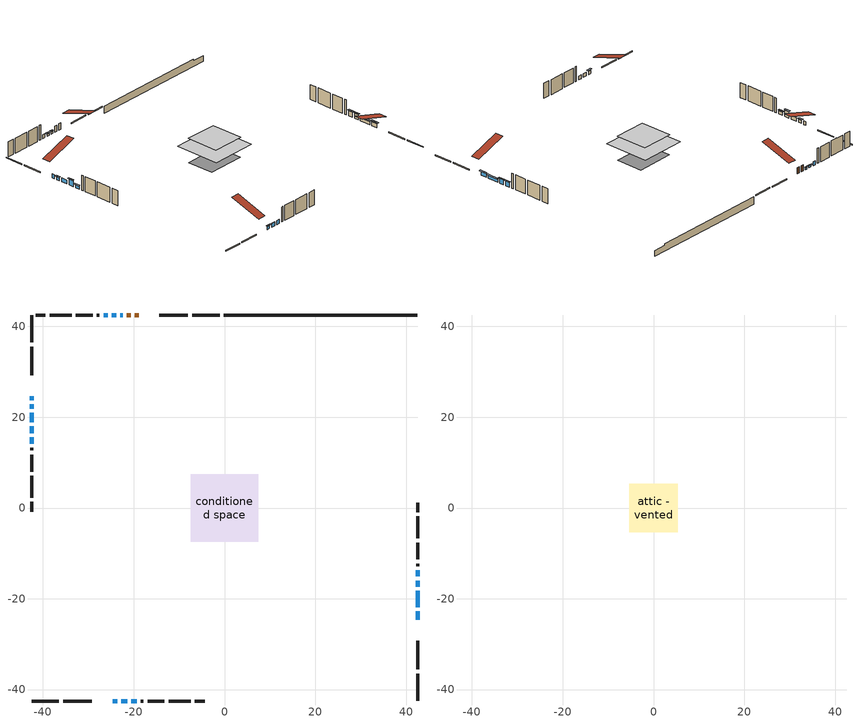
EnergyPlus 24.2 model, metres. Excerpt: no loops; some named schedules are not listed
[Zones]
conditioned space
 floor outside (Floor1 construction): -1.18,-1.18 -1.18,1.18 1.18,1.18 1.18,-1.18 z1.75
 floor adiabatic (AdiabaticFloorConstruction): -7.47,-7.47 -7.47,7.47 7.47,7.47 7.47,-7.47 z4.19
 floor foundation (Slab1 construction): -6.18,-4.49 -6.18,4.49 6.18,4.49 6.18,-4.49 z-0.61
 wall outside (RimJoist1 construction): -1.08,42.52 -7.13,42.52 / -42.52,-42.52 -36.47,-42.52 / -42.52,42.52 -42.52,36.47 / 42.52,-42.52 42.52,-36.47 z1.75:2.05
 wall outside (RimJoist2 construction): -8.06,42.52 -14.35,42.52 / -35.54,-42.52 -29.25,-42.52 / -42.52,35.54 -42.52,29.25 / 42.52,-35.54 42.52,-29.25 z1.75:2.05
 wall outside (AdiabaticWallConstruction 1): -18.93,42.52 -19.74,42.52 / -20.67,42.52 -21.48,42.52 z1.75:3.78
 wall outside (AdiabaticWallConstruction): -42.52,24.67 -42.52,23.78 / -22.72,-42.52 -21.43,-42.52 / -42.52,20.96 -42.52,18.92 / -20.5,-42.52 -19.36,-42.52 / -25.74,42.52 -26.63,42.52 z1.75:2.97; -42.52,22.85 -42.52,21.88 / 42.52,-21.84 42.52,-18.28 / -42.52,15.54 -42.52,14.17 z1.75:2.77; 42.52,-24.67 42.52,-22.76 z1.75:3.07; -24.67,-42.52 -23.65,-42.52 z1.75:2.82; -22.41,42.52 -22.97,42.52 z1.75:2.44; -23.9,42.52 -24.81,42.52 z1.75:2.36; -42.52,17.99 -42.52,16.47 z1.75:3.78; 42.52,-17.35 42.52,-16 / 42.52,-15.08 42.52,-13.75 z1.75:3.38
 wall outside (Wall1 construction): -27.56,42.52 -28.12,42.52 / -18.43,-42.52 -17.87,-42.52 / -42.52,13.24 -42.52,12.68 / 42.52,-12.82 42.52,-12.26 z1.75:6.63
 wall outside (Wall2 construction): -29.05,42.52 -32.76,42.52 / -16.94,-42.52 -13.23,-42.52 / -42.52,11.75 -42.52,8.04 / 42.52,-11.33 42.52,-7.62 z1.75:6.63
 wall outside (Wall3 construction): -33.69,42.52 -38.52,42.52 / -12.3,-42.52 -7.47,-42.52 / -42.52,7.11 -42.52,2.28 / 42.52,-6.69 42.52,-1.87 z1.75:6.63
 wall outside (Wall4 construction): -39.45,42.52 -41.59,42.52 / -6.54,-42.52 -4.4,-42.52 / -42.52,1.35 -42.52,-0.79 / 42.52,-0.94 42.52,1.21 z1.75:6.63
 wall foundation (FoundationWall1 construction): -0.15,42.52,-0.61 -0.15,42.52,1.75 38.25,42.52,1.75 38.25,42.52,1.25 42.52,42.52,1.25 42.52,42.52,-0.61
 window (WindowConstruction): -42.52,24.67 -42.52,23.78 z1.75:2.97
 window (WindowConstruction 8): -42.52,22.85 -42.52,21.88 z1.75:2.76
 window (WindowConstruction 9): 42.52,-24.67 42.52,-22.76 z1.75:3.07
 window (WindowConstruction 10): 42.52,-21.83 42.52,-18.28 z1.75:2.76
 window (WindowConstruction 11): -24.67,-42.52 -23.65,-42.52 z1.75:2.82
 window (WindowConstruction 12): -22.41,42.52 -22.97,42.52 z1.75:2.44
 window (WindowConstruction 13): -22.72,-42.52 -21.43,-42.52 z1.75:2.97
 window (WindowConstruction 14): -23.9,42.52 -24.81,42.52 z1.75:2.36
 window (WindowConstruction 1): -42.52,20.96 -42.52,18.92 z1.75:2.97
 window (WindowConstruction 2): -42.52,17.99 -42.52,16.47 z1.75:3.78
 window (WindowConstruction 3): 42.52,-17.35 42.52,-16 z1.75:3.37
 window (WindowConstruction 4): 42.52,-15.08 42.52,-13.75 z1.75:3.37
 window (WindowConstruction 5): -20.5,-42.52 -19.36,-42.52 z1.75:2.97
 window (WindowConstruction 6): -25.74,42.52 -26.63,42.52 z1.75:2.97
 window (WindowConstruction 7): -42.52,15.54 -42.52,14.17 z1.75:2.76
 door (Door): -18.93,42.52 -19.74,42.52 z1.75:3.78
 door (Door 1): -20.67,42.52 -21.48,42.52 z1.75:3.78
 ceiling adiabatic (AdiabaticFloorConstruction): 7.47,-7.47 7.47,7.47 -7.47,7.47 -7.47,-7.47 z4.19
attic - vented
 floor to conditioned space (Floor2 construction Reversed): -5.31,-5.31 -5.31,5.31 5.31,5.31 5.31,-5.31 z6.63
 roof outside (Roof1 construction): -18,42.52,6.63 -18,32.18,10.07 -15.28,32.18,10.07 -15.28,42.52,6.63; -25.6,-42.52,6.63 -25.6,-32.18,10.07 -28.32,-32.18,10.07 -28.32,-42.52,6.63; -42.52,25.6,6.63 -32.18,25.6,10.07 -32.18,28.32,10.07 -42.52,28.32,6.63; 42.52,-25.6,6.63 32.18,-25.6,10.07 32.18,-28.32,10.07 42.52,-28.32,6.63
shading: -42.52,21.59 -42.52,23.15 -42.98,23.15 -42.98,21.59 z3.06; 42.52,-22.46 42.52,-24.97 42.98,-24.97 42.98,-22.46 z3.37; 42.52,-17.98 42.52,-22.13 42.98,-22.13 42.98,-17.98 z3.06; -23.35,-42.52 -24.97,-42.52 -24.97,-42.98 -23.35,-42.98 z3.12; -23.27,42.52 -22.11,42.52 -22.11,42.98 -23.27,42.98 z2.73; -25.11,42.52 -23.6,42.52 -23.6,42.98 -25.11,42.98 z2.66; -42.52,16.27 -42.52,18.2 -42.98,18.2 -42.98,16.27 z3.98; 42.52,-15.71 42.52,-17.65 42.98,-17.65 42.98,-15.71 z3.67; 42.52,-13.45 42.52,-15.37 42.98,-15.37 42.98,-13.45 z3.67; -42.52,13.87 -42.52,15.84 -42.98,15.84 -42.98,13.87 z3.06
[Building]
Building 1: Terrain=Suburbs
[Site:Location]
Toronto City Centre_ON: Latitude {deg}=43.63; Longitude {deg}=-79.39; Time Zone {hr}=-5; Elevation {m}=77; Keep Site Location Information=Yes
[Site:GroundTemperature:Shallow]
5.01852, 3.26908, 3.12898, 3.95918, 7.29196, 10.6092, 13.4851, 15.3069, 15.4617, 13.9799, 11.1774, 7.9619
[Site:WaterMainsTemperature]
Calculation Method=Schedule; Temperature Schedule=mains temperature schedule
[Material] Roughness=Rough; Thermal Absorptance=0.9
Name | Thickness {m} | Conductivity {W/m-K} | Density {kg/m3} | Specific Heat {J/kg-K} | Solar Absorptance | Visible Absorptance
asphalt or fiberglass shingles | 0.00635 | 0.162714 | 1121.4 | 1465.45 | 0.4 | 0.4
ceiling loosefill ins | 0.0846667 | 0.0480833 | 16.02 | 1046.75 | 0.7 | 0.7
ceiling stud and cavity | 0.1397 | 0.415372 | 65.682 | 1177.47 | 0.7 | 0.7
concrete 4.0 in. | 0.1016 | 1.803125 | 2242.8 | 837.4 | 0.7 | 0.7
concrete 8.0 in. | 0.2032 | 1.803125 | 2242.8 | 837.4 | 0.7 | 0.7
door material | 0.04445 | 0.053851 | 512.64 | 1214.23 | 0.7 | 0.7
floor covering | 0.0127 | 0.0433444 | 54.468 | 1339.84 | 0.6 | 0.6
floor rigid ins | 0.103632 | 0.029427 | 32.04 | 1214.23 | 0.7 | 0.7
floor rigid ins 1; wall rigid ins 1 | 0.512978 | 0.029427 | 32.04 | 1214.23 | 0.7 | 0.7
floor stud and cavity | 0.1397 | 1.34023 | 92.3553 | 1139.71 | 0.7 | 0.7
floor stud and cavity 1 | 0.1397 | 1.75129 | 37.0049 | 1207.88 | 0.7 | 0.7
furniture material conditioned space 1 | 0.1524 | 0.115458 | 640.8 | 1214.23 | 0.6 | 0.6
gypsum board | 0.0127 | 0.160291 | 801 | 837.4 | 0.6 | 0.6
osb sheathing 0.5 in. | 0.0127 | 0.115458 | 512.64 | 1214.23 | 0.7 | 0.7
osb sheathing 0.75 in. | 0.01905 | 0.115458 | 512.64 | 1214.23 | 0.7 | 0.7
osb sheathing 2.0 in. | 0.0508 | 0.115458 | 512.64 | 1214.23 | 0.7 | 0.7
rim joist rigid ins; wall rigid ins | 0.051816 | 0.029427 | 32.04 | 1214.23 | 0.7 | 0.7
rim joist stud and cavity | 0.0508 | 0.120419 | 125.044 | 1163.47 | 0.6 | 0.6
rim joist stud and cavity 1 | 0.0508 | 0.308293 | 125.044 | 1163.47 | 0.6 | 0.6
wall stud and cavity | 0.1397 | 0.103305 | 139.0536 | 1170.24 | 0.7 | 0.7
wall stud and cavity 1 | 0.1397 | 0.0744261 | 139.0536 | 1170.24 | 0.7 | 0.7
wall stud and cavity 2 | 0.1397 | 0.0742173 | 139.0536 | 1170.24 | 0.7 | 0.7
wall stud and cavity 3 | 0.1397 | 0.275573 | 139.0536 | 1170.24 | 0.7 | 0.7
wall stud and cavity 4 | 0.0889 | 0.380278 | 52.3479 | 1209.89 | 0.7 | 0.7
wall stud and cavity 5 | 0.0889 | 0.391764 | 83.0341 | 1211.67 | 0.7 | 0.7
wood siding | 0.0254 | 0.102417 | 544.68 | 1172.36 | 0.4 | 0.4
wood siding 1; wood siding 2; wood siding 3 | 0.0254 | 0.102417 | 544.68 | 1172.36 | 0.7 | 0.7
[WindowMaterial:SimpleGlazingSystem]
Name | U-Factor {W/m2-K} | Solar Heat Gain Coefficient
WindowMaterial | 2.90827 | 0.54
WindowMaterial 1 | 2.76178 | 0.69
WindowMaterial 10 | 3.142773 | 0.41
WindowMaterial 11 | 3.01899 | 0.46
WindowMaterial 12 | 3.131417 | 0.46
WindowMaterial 2 | 2.248488 | 0.54
WindowMaterial 3 | 2.64481 | 0.68
WindowMaterial 4 | 2.64141 | 0.64
WindowMaterial 5 | 2.87761 | 0.56
WindowMaterial 6 | 3.120061 | 0.54
WindowMaterial 7 | 2.918492 | 0.53
WindowMaterial 8 | 2.762347 | 0.69
WindowMaterial 9 | 2.64424 | 0.67
[Construction]
AdiabaticFloorConstruction: floor stud and cavity 1, floor rigid ins 1, osb sheathing 0.75 in., floor covering
AdiabaticWallConstruction: wood siding 2, wall rigid ins 1, wall stud and cavity 4, gypsum board
AdiabaticWallConstruction 1: wood siding 3, wall rigid ins 1, wall stud and cavity 4, gypsum board
Door; Door 1: door material
Floor1 construction: floor stud and cavity, floor rigid ins, osb sheathing 0.75 in., floor covering
Floor2 construction Reversed: gypsum board, ceiling stud and cavity, ceiling loosefill ins
FoundationWall1 construction: concrete 8.0 in.
furniture construction conditioned space 1: furniture material conditioned space 1
PartitionWallConstruction: gypsum board, wall stud and cavity 5, gypsum board
RimJoist1 construction: wood siding 1, rim joist rigid ins, osb sheathing 2.0 in., rim joist stud and cavity
RimJoist2 construction: wood siding 1, rim joist rigid ins, osb sheathing 2.0 in., rim joist stud and cavity 1
Roof1 construction: asphalt or fiberglass shingles
Slab1 construction: concrete 4.0 in.
Wall1 construction: wood siding, osb sheathing 0.5 in., wall stud and cavity, gypsum board
Wall2 construction: wood siding, osb sheathing 0.5 in., wall stud and cavity 1, gypsum board
Wall3 construction: wood siding, osb sheathing 0.5 in., wall stud and cavity 2, gypsum board
Wall4 construction: wood siding, wall rigid ins, osb sheathing 0.5 in., wall stud and cavity 3, gypsum board
WindowConstruction; WindowConstruction 11: WindowMaterial
WindowConstruction 1: WindowMaterial 1
WindowConstruction 10: WindowMaterial 9
WindowConstruction 12: WindowMaterial 10
WindowConstruction 13: WindowMaterial 11
WindowConstruction 14: WindowMaterial 12
WindowConstruction 2: WindowMaterial 2
WindowConstruction 3: WindowMaterial 3
WindowConstruction 4: WindowMaterial 4
WindowConstruction 5; WindowConstruction 7: WindowMaterial 5
WindowConstruction 6: WindowMaterial 6
WindowConstruction 8: WindowMaterial 7
WindowConstruction 9: WindowMaterial 8
[Zone] Multiplier=1; Part of Total Floor Area=Yes
Name | Volume {m3}
attic - vented | 62.9733
conditioned space | 807.1
[Space]
Name | Zone | Volume {m3}
attic - vented 1 | attic - vented | 62.9733
conditioned space 1 | conditioned space | 807.1
[ZoneInfiltration:EffectiveLeakageArea]
infil attic - vented 1: Zone or Space=attic - vented 1; Schedule=Always On Discrete; Effective Air Leakage Area {cm2}=4741.05; Stack Coefficient=0.00023957; Wind Coefficient=1.04577e-05
[ZoneMixing]
whole house fan mix: Zone or Space=attic - vented; Schedule=Always On Continuous; Design Flow Rate Calculation Method=Flow/Zone; Design Flow Rate {m3/s}=0; Source Zone or Space=conditioned space
[SurfaceProperty:ExposedFoundationPerimeter]
Slab1: Exposed Perimeter Calculation Method=TotalExposedPerimeter; Total Exposed Perimeter {m}=42.673
[InternalMass] Zone or ZoneList=conditioned space; Space or SpaceList=conditioned space 1
Name | Construction | Surface Area {m2}
furniture mass conditioned space 1 | furniture construction conditioned space 1 | 136
partition wall mass | PartitionWallConstruction | 339.999
[Lights]
interior lighting: Zone or ZoneList or Space or SpaceList=conditioned space 1; Schedule=interior lighting schedule; Design Level Calculation Method=LightingLevel; Lighting Level {W}=343.2; Return Air Fraction=0; Fraction Radiant=0.6; Fraction Visible=0.2; Fraction Replaceable=1
[People]
occupants: Zone or ZoneList or Space or SpaceList=conditioned space 1; Number of People Schedule=occupants schedule; Number of People Calculation Method=People; Number of People=3; Fraction Radiant=0.314171; Sensible Heat Fraction=0.56303; Activity Level Schedule=occupants activity schedule; Carbon Dioxide Generation Rate {m3/s-W}=0; Enable ASHRAE 55 Comfort Warnings=No; Mean Radiant Temperature Calculation Type=EnclosureAveraged
[ElectricEquipment] Zone or ZoneList or Space or SpaceList=conditioned space 1; Design Level Calculation Method=EquipmentLevel
Name | Schedule | Design Level {W} | Fraction Latent | Fraction Radiant | Fraction Lost
clothes dryer | clothes dryer schedule | 140.772 | 0.015 | 0.081 | 0.85
clothes washer | clothes washer schedule | 32.1985 | 0.03 | 0.162 | 0.7
cooking range | cooking range schedule | 215.147 | 0.08 | 0.432 | 0.2
dishwasher | dishwasher schedule | 66.8632 | 0.3 | 0.18 | 0.4
fridge | fridge schedule | 72.9452 | 0 | 0.6 | 0
mech vent bath fan 0 | mech vent bath fan 0 schedule | 50.2 | 0 | 0 | 1
mech vent bath fan 1 | mech vent bath fan 1 schedule | 50.2 | 0 | 0 | 1
mech vent bath fan 2 | mech vent bath fan 2 schedule | 50.2 | 0 | 0 | 1
mech vent house fan | mech vent house fan schedule | 0 | 0 | 0 | 1
mech vent house fan cfis | mech vent house fan cfis schedule | 0 | 0 | 0 | 0
mech vent range fan 0 | mech vent range fan 0 schedule | 57 | 0 | 0 | 1
misc plug loads | misc plug loads schedule | 494.7 | 0.045 | 0.513 | 0.1
whole house fan | Always On Discrete | 0 | 0 | 0 | 1
[OtherEquipment] Zone or ZoneList or Space or SpaceList=conditioned space 1; Design Level Calculation Method=EquipmentLevel
Name | Fuel Type | Schedule | Design Level {W} | Fraction Latent | Fraction Radiant | Fraction Lost
clothes dryer 1 | Electricity | clothes dryer schedule | 0 | 0.015 | 0.081 | 0.85
cooking range 1 | Electricity | cooking range schedule | 0 | 0.08 | 0.432 | 0.2
general water use latent | None | general water use schedule | 62.594 | 1 | 0 | 0
general water use sensible | None | general water use schedule | -61.6891 | 0 | 0.6 | 0
mech vent house fan latent load | None | Always On Discrete | 0 | 1 | 0 | 0
mech vent house fan sensible load | None | Always On Discrete | 0 | 0 | 0 | 0
water heater energy adjustment1 | NaturalGas | Always On Discrete | 0.01 | 0 | 0 | 1
[ZoneInfiltration:DesignFlowRate] Zone or ZoneList or Space or SpaceList=conditioned space 1; Schedule=Always On Discrete; Design Flow Rate Calculation Method=Flow/Zone; Design Flow Rate {m3/s}=0
infil flow; natural vent flow; whole house fan flow
[Foundation:Kiva]
Foundation Kiva 1: Initial Indoor Air Temperature {C}=18; Wall Height Above Grade {m}=1.75001; Wall Depth Below Slab {m}=0.2032
[Foundation:Kiva:Settings]
Soil Conductivity {W/m-K}=0.849921; Soil Density {kg/m3}=1842.3; Soil Specific Heat {J/kg-K}=418.7; Ground Solar Absorptivity=0.9; Ground Thermal Absorptivity=0.9; Ground Surface Roughness {m}=0.03; Far-Field Width {m}=40; Deep-Ground Boundary Condition=ZeroFlux; Deep-Ground Depth {m}=40; Minimum Cell Dimension {m}=0.2; Maximum Cell Growth Coefficient=3; Simulation Timestep=Timestep
[Exterior:Lights]
exterior lighting: Schedule=exterior lighting schedule; Design Level {W}=75.6
[Schedule:Constant]
Name | Hourly Value
Always On Continuous; mech vent house fan schedule; mech vent house fan cfis schedule; Always On Discrete | 1
occupants activity schedule | 117.228
fridge schedule | 0
[Schedule:Week:Daily]
interior lighting schedule Week Rule - Jan1-Jan27: interior lighting schedule day, interior lighting schedule day, interior lighting schedule day, interior lighting schedule day, interior lighting schedule day, interior lighting schedule day, interior lighting schedule day, interior lighting schedule default day, interior lighting schedule default day, interior lighting schedule default day, interior lighting schedule default day, interior lighting schedule default day
interior lighting schedule Week Rule - Jan28-Feb3: interior lighting schedule day, interior lighting schedule day, interior lighting schedule day, interior lighting schedule day, interior lighting schedule day 1, interior lighting schedule day 1, interior lighting schedule day 1, interior lighting schedule default day, interior lighting schedule default day, interior lighting schedule default day, interior lighting schedule default day, interior lighting schedule default day
interior lighting schedule Week Rule - Feb4-Feb24: interior lighting schedule day 1, interior lighting schedule day 1, interior lighting schedule day 1, interior lighting schedule day 1, interior lighting schedule day 1, interior lighting schedule day 1, interior lighting schedule day 1, interior lighting schedule default day, interior lighting schedule default day, interior lighting schedule default day, interior lighting schedule default day, interior lighting schedule default day
interior lighting schedule Week Rule - Feb25-Mar3: interior lighting schedule day 1, interior lighting schedule day 1, interior lighting schedule day 1, interior lighting schedule day 1, interior lighting schedule day 2, interior lighting schedule day 2, interior lighting schedule day 2, interior lighting schedule default day, interior lighting schedule default day, interior lighting schedule default day, interior lighting schedule default day, interior lighting schedule default day
interior lighting schedule Week Rule - Mar4-Mar31: interior lighting schedule day 2, interior lighting schedule day 2, interior lighting schedule day 2, interior lighting schedule day 2, interior lighting schedule day 2, interior lighting schedule day 2, interior lighting schedule day 2, interior lighting schedule default day, interior lighting schedule default day, interior lighting schedule default day, interior lighting schedule default day, interior lighting schedule default day
interior lighting schedule Week Rule - Apr1-Apr28: interior lighting schedule day 3, interior lighting schedule day 3, interior lighting schedule day 3, interior lighting schedule day 3, interior lighting schedule day 3, interior lighting schedule day 3, interior lighting schedule day 3, interior lighting schedule default day, interior lighting schedule default day, interior lighting schedule default day, interior lighting schedule default day, interior lighting schedule default day
interior lighting schedule Week Rule - Apr29-May5: interior lighting schedule day 3, interior lighting schedule day 3, interior lighting schedule day 4, interior lighting schedule day 4, interior lighting schedule day 4, interior lighting schedule day 4, interior lighting schedule day 4, interior lighting schedule default day, interior lighting schedule default day, interior lighting schedule default day, interior lighting schedule default day, interior lighting schedule default day
interior lighting schedule Week Rule - May6-May26: interior lighting schedule day 4, interior lighting schedule day 4, interior lighting schedule day 4, interior lighting schedule day 4, interior lighting schedule day 4, interior lighting schedule day 4, interior lighting schedule day 4, interior lighting schedule default day, interior lighting schedule default day, interior lighting schedule default day, interior lighting schedule default day, interior lighting schedule default day
interior lighting schedule Week Rule - May27-Jun2: interior lighting schedule day 4, interior lighting schedule day 4, interior lighting schedule day 4, interior lighting schedule day 4, interior lighting schedule day 4, interior lighting schedule day 5, interior lighting schedule day 5, interior lighting schedule default day, interior lighting schedule default day, interior lighting schedule default day, interior lighting schedule default day, interior lighting schedule default day
interior lighting schedule Week Rule - Jun3-Jun30: interior lighting schedule day 5, interior lighting schedule day 5, interior lighting schedule day 5, interior lighting schedule day 5, interior lighting schedule day 5, interior lighting schedule day 5, interior lighting schedule day 5, interior lighting schedule default day, interior lighting schedule default day, interior lighting schedule default day, interior lighting schedule default day, interior lighting schedule default day
interior lighting schedule Week Rule - Jul1-Jul28: interior lighting schedule day 6, interior lighting schedule day 6, interior lighting schedule day 6, interior lighting schedule day 6, interior lighting schedule day 6, interior lighting schedule day 6, interior lighting schedule day 6, interior lighting schedule default day, interior lighting schedule default day, interior lighting schedule default day, interior lighting schedule default day, interior lighting schedule default day
interior lighting schedule Week Rule - Jul29-Aug4: interior lighting schedule day 6, interior lighting schedule day 6, interior lighting schedule day 6, interior lighting schedule day 7, interior lighting schedule day 7, interior lighting schedule day 7, interior lighting schedule day 7, interior lighting schedule default day, interior lighting schedule default day, interior lighting schedule default day, interior lighting schedule default day, interior lighting schedule default day
interior lighting schedule Week Rule - Aug5-Aug25: interior lighting schedule day 7, interior lighting schedule day 7, interior lighting schedule day 7, interior lighting schedule day 7, interior lighting schedule day 7, interior lighting schedule day 7, interior lighting schedule day 7, interior lighting schedule default day, interior lighting schedule default day, interior lighting schedule default day, interior lighting schedule default day, interior lighting schedule default day
interior lighting schedule Week Rule - Aug26-Sep1: interior lighting schedule day 7, interior lighting schedule day 7, interior lighting schedule day 7, interior lighting schedule day 7, interior lighting schedule day 7, interior lighting schedule day 7, interior lighting schedule day 8, interior lighting schedule default day, interior lighting schedule default day, interior lighting schedule default day, interior lighting schedule default day, interior lighting schedule default day
interior lighting schedule Week Rule - Sep2-Sep29: interior lighting schedule day 8, interior lighting schedule day 8, interior lighting schedule day 8, interior lighting schedule day 8, interior lighting schedule day 8, interior lighting schedule day 8, interior lighting schedule day 8, interior lighting schedule default day, interior lighting schedule default day, interior lighting schedule default day, interior lighting schedule default day, interior lighting schedule default day
interior lighting schedule Week Rule - Sep30-Oct6: interior lighting schedule day 8, interior lighting schedule day 9, interior lighting schedule day 9, interior lighting schedule day 9, interior lighting schedule day 9, interior lighting schedule day 9, interior lighting schedule day 9, interior lighting schedule default day, interior lighting schedule default day, interior lighting schedule default day, interior lighting schedule default day, interior lighting schedule default day
interior lighting schedule Week Rule - Oct7-Oct27: interior lighting schedule day 9, interior lighting schedule day 9, interior lighting schedule day 9, interior lighting schedule day 9, interior lighting schedule day 9, interior lighting schedule day 9, interior lighting schedule day 9, interior lighting schedule default day, interior lighting schedule default day, interior lighting schedule default day, interior lighting schedule default day, interior lighting schedule default day
interior lighting schedule Week Rule - Oct28-Nov3: interior lighting schedule day 9, interior lighting schedule day 9, interior lighting schedule day 9, interior lighting schedule day 9, interior lighting schedule day 10, interior lighting schedule day 10, interior lighting schedule day 10, interior lighting schedule default day, interior lighting schedule default day, interior lighting schedule default day, interior lighting schedule default day, interior lighting schedule default day
interior lighting schedule Week Rule - Nov4-Nov24: interior lighting schedule day 10, interior lighting schedule day 10, interior lighting schedule day 10, interior lighting schedule day 10, interior lighting schedule day 10, interior lighting schedule day 10, interior lighting schedule day 10, interior lighting schedule default day, interior lighting schedule default day, interior lighting schedule default day, interior lighting schedule default day, interior lighting schedule default day
interior lighting schedule Week Rule - Nov25-Dec1: interior lighting schedule day 10, interior lighting schedule day 10, interior lighting schedule day 10, interior lighting schedule day 10, interior lighting schedule day 10, interior lighting schedule day 10, interior lighting schedule day 11, interior lighting schedule default day, interior lighting schedule default day, interior lighting schedule default day, interior lighting schedule default day, interior lighting schedule default day
interior lighting schedule Week Rule - Dec2-Dec31: interior lighting schedule day 11, interior lighting schedule day 11, interior lighting schedule day 11, interior lighting schedule day 11, interior lighting schedule day 11, interior lighting schedule day 11, interior lighting schedule day 11, interior lighting schedule default day, interior lighting schedule default day, interior lighting schedule default day, interior lighting schedule default day, interior lighting schedule default day
occupants schedule Week Rule - Jan1-Dec31: occupants schedule day, occupants schedule day, occupants schedule day, occupants schedule day, occupants schedule day, occupants schedule day, occupants schedule day, occupants schedule default day, occupants schedule default day, occupants schedule default day, occupants schedule default day, occupants schedule default day
clothes dryer schedule Week Rule - Jan1-Dec31: clothes dryer schedule day, clothes dryer schedule day, clothes dryer schedule day, clothes dryer schedule day, clothes dryer schedule day, clothes dryer schedule day, clothes dryer schedule day, clothes dryer schedule default day, clothes dryer schedule default day, clothes dryer schedule default day, clothes dryer schedule default day, clothes dryer schedule default day
clothes washer schedule Week Rule - Jan1-Dec31: clothes washer schedule day, clothes washer schedule day, clothes washer schedule day, clothes washer schedule day, clothes washer schedule day, clothes washer schedule day, clothes washer schedule day, clothes washer schedule default day, clothes washer schedule default day, clothes washer schedule default day, clothes washer schedule default day, clothes washer schedule default day
cooking range schedule Week Rule - Jan1-Dec31: cooking range schedule day, cooking range schedule day, cooking range schedule day, cooking range schedule day, cooking range schedule day, cooking range schedule day, cooking range schedule day, cooking range schedule default day, cooking range schedule default day, cooking range schedule default day, cooking range schedule default day, cooking range schedule default day
dishwasher schedule Week Rule - Jan1-Dec31: dishwasher schedule day, dishwasher schedule day, dishwasher schedule day, dishwasher schedule day, dishwasher schedule day, dishwasher schedule day, dishwasher schedule day, dishwasher schedule default day, dishwasher schedule default day, dishwasher schedule default day, dishwasher schedule default day, dishwasher schedule default day
mech vent bath fan 0 schedule Week Rule - Jan1-Dec31: mech vent bath fan 0 schedule day, mech vent bath fan 0 schedule day, mech vent bath fan 0 schedule day, mech vent bath fan 0 schedule day, mech vent bath fan 0 schedule day, mech vent bath fan 0 schedule day, mech vent bath fan 0 schedule day, mech vent bath fan 0 schedule default day, mech vent bath fan 0 schedule default day, mech vent bath fan 0 schedule default day, mech vent bath fan 0 schedule default day, mech vent bath fan 0 schedule default day
mech vent bath fan 1 schedule Week Rule - Jan1-Dec31: mech vent bath fan 1 schedule day, mech vent bath fan 1 schedule day, mech vent bath fan 1 schedule day, mech vent bath fan 1 schedule day, mech vent bath fan 1 schedule day, mech vent bath fan 1 schedule day, mech vent bath fan 1 schedule day, mech vent bath fan 1 schedule default day, mech vent bath fan 1 schedule default day, mech vent bath fan 1 schedule default day, mech vent bath fan 1 schedule default day, mech vent bath fan 1 schedule default day
mech vent bath fan 2 schedule Week Rule - Jan1-Dec31: mech vent bath fan 2 schedule day, mech vent bath fan 2 schedule day, mech vent bath fan 2 schedule day, mech vent bath fan 2 schedule day, mech vent bath fan 2 schedule day, mech vent bath fan 2 schedule day, mech vent bath fan 2 schedule day, mech vent bath fan 2 schedule default day, mech vent bath fan 2 schedule default day, mech vent bath fan 2 schedule default day, mech vent bath fan 2 schedule default day, mech vent bath fan 2 schedule default day
mech vent range fan 0 schedule Week Rule - Jan1-Dec31: mech vent range fan 0 schedule day, mech vent range fan 0 schedule day, mech vent range fan 0 schedule day, mech vent range fan 0 schedule day, mech vent range fan 0 schedule day, mech vent range fan 0 schedule day, mech vent range fan 0 schedule day, mech vent range fan 0 schedule default day, mech vent range fan 0 schedule default day, mech vent range fan 0 schedule default day, mech vent range fan 0 schedule default day, mech vent range fan 0 schedule default day
misc plug loads schedule Week Rule - Jan1-Dec31: misc plug loads schedule day, misc plug loads schedule day, misc plug loads schedule day, misc plug loads schedule day, misc plug loads schedule day, misc plug loads schedule day, misc plug loads schedule day, misc plug loads schedule default day, misc plug loads schedule default day, misc plug loads schedule default day, misc plug loads schedule default day, misc plug loads schedule default day
general water use schedule Week Rule - Jan1-Dec31: general water use schedule day, general water use schedule day, general water use schedule day, general water use schedule day, general water use schedule day, general water use schedule day, general water use schedule day, general water use schedule default day, general water use schedule default day, general water use schedule default day, general water use schedule default day, general water use schedule default day
exterior lighting schedule Week Rule - Jan1-Jan27: exterior lighting schedule day, exterior lighting schedule day, exterior lighting schedule day, exterior lighting schedule day, exterior lighting schedule day, exterior lighting schedule day, exterior lighting schedule day, exterior lighting schedule default day, exterior lighting schedule default day, exterior lighting schedule default day, exterior lighting schedule default day, exterior lighting schedule default day
exterior lighting schedule Week Rule - Jan28-Feb3: exterior lighting schedule day, exterior lighting schedule day, exterior lighting schedule day, exterior lighting schedule day, exterior lighting schedule day 1, exterior lighting schedule day 1, exterior lighting schedule day 1, exterior lighting schedule default day, exterior lighting schedule default day, exterior lighting schedule default day, exterior lighting schedule default day, exterior lighting schedule default day
exterior lighting schedule Week Rule - Feb4-Feb24: exterior lighting schedule day 1, exterior lighting schedule day 1, exterior lighting schedule day 1, exterior lighting schedule day 1, exterior lighting schedule day 1, exterior lighting schedule day 1, exterior lighting schedule day 1, exterior lighting schedule default day, exterior lighting schedule default day, exterior lighting schedule default day, exterior lighting schedule default day, exterior lighting schedule default day
exterior lighting schedule Week Rule - Feb25-Mar3: exterior lighting schedule day 1, exterior lighting schedule day 1, exterior lighting schedule day 1, exterior lighting schedule day 1, exterior lighting schedule day 2, exterior lighting schedule day 2, exterior lighting schedule day 2, exterior lighting schedule default day, exterior lighting schedule default day, exterior lighting schedule default day, exterior lighting schedule default day, exterior lighting schedule default day
exterior lighting schedule Week Rule - Mar4-Mar31: exterior lighting schedule day 2, exterior lighting schedule day 2, exterior lighting schedule day 2, exterior lighting schedule day 2, exterior lighting schedule day 2, exterior lighting schedule day 2, exterior lighting schedule day 2, exterior lighting schedule default day, exterior lighting schedule default day, exterior lighting schedule default day, exterior lighting schedule default day, exterior lighting schedule default day
exterior lighting schedule Week Rule - Apr1-Apr28: exterior lighting schedule day 3, exterior lighting schedule day 3, exterior lighting schedule day 3, exterior lighting schedule day 3, exterior lighting schedule day 3, exterior lighting schedule day 3, exterior lighting schedule day 3, exterior lighting schedule default day, exterior lighting schedule default day, exterior lighting schedule default day, exterior lighting schedule default day, exterior lighting schedule default day
exterior lighting schedule Week Rule - Apr29-May5: exterior lighting schedule day 3, exterior lighting schedule day 3, exterior lighting schedule day 4, exterior lighting schedule day 4, exterior lighting schedule day 4, exterior lighting schedule day 4, exterior lighting schedule day 4, exterior lighting schedule default day, exterior lighting schedule default day, exterior lighting schedule default day, exterior lighting schedule default day, exterior lighting schedule default day
exterior lighting schedule Week Rule - May6-May26: exterior lighting schedule day 4, exterior lighting schedule day 4, exterior lighting schedule day 4, exterior lighting schedule day 4, exterior lighting schedule day 4, exterior lighting schedule day 4, exterior lighting schedule day 4, exterior lighting schedule default day, exterior lighting schedule default day, exterior lighting schedule default day, exterior lighting schedule default day, exterior lighting schedule default day
exterior lighting schedule Week Rule - May27-Jun2: exterior lighting schedule day 4, exterior lighting schedule day 4, exterior lighting schedule day 4, exterior lighting schedule day 4, exterior lighting schedule day 4, exterior lighting schedule day 5, exterior lighting schedule day 5, exterior lighting schedule default day, exterior lighting schedule default day, exterior lighting schedule default day, exterior lighting schedule default day, exterior lighting schedule default day
[Schedule:Year]
interior lighting schedule: interior lighting schedule Week Rule - Jan1-Jan27, 1, 1, 1, 27, interior lighting schedule Week Rule - Jan28-Feb3, 1, 28, 2, 3, interior lighting schedule Week Rule - Feb4-Feb24, 2, 4, 2, 24, interior lighting schedule Week Rule - Feb25-Mar3, 2, 25, 3, 3, interior lighting schedule Week Rule - Mar4-Mar31, 3, 4, 3, 31, interior lighting schedule Week Rule - Apr1-Apr28, 4, 1, 4, 28, interior lighting schedule Week Rule - Apr29-May5, 4, 29, 5, 5, interior lighting schedule Week Rule - May6-May26, 5, 6, 5, 26, interior lighting schedule Week Rule - May27-Jun2, 5, 27, 6, 2, interior lighting schedule Week Rule - Jun3-Jun30, 6, 3, 6, 30, interior lighting schedule Week Rule - Jul1-Jul28, 7, 1, 7, 28, interior lighting schedule Week Rule - Jul29-Aug4, 7, 29, 8, 4, interior lighting schedule Week Rule - Aug5-Aug25, 8, 5, 8, 25, interior lighting schedule Week Rule - Aug26-Sep1, 8, 26, 9, 1, interior lighting schedule Week Rule - Sep2-Sep29, 9, 2, 9, 29, interior lighting schedule Week Rule - Sep30-Oct6, 9, 30, 10, 6, interior lighting schedule Week Rule - Oct7-Oct27, 10, 7, 10, 27, interior lighting schedule Week Rule - Oct28-Nov3, 10, 28, 11, 3, interior lighting schedule Week Rule - Nov4-Nov24, 11, 4, 11, 24, interior lighting schedule Week Rule - Nov25-Dec1, 11, 25, 12, 1, interior lighting schedule Week Rule - Dec2-Dec31, 12, 2, 12, 31
occupants schedule: occupants schedule Week Rule - Jan1-Dec31, 1, 1, 12, 31
clothes dryer schedule: clothes dryer schedule Week Rule - Jan1-Dec31, 1, 1, 12, 31
clothes washer schedule: clothes washer schedule Week Rule - Jan1-Dec31, 1, 1, 12, 31
cooking range schedule: cooking range schedule Week Rule - Jan1-Dec31, 1, 1, 12, 31
dishwasher schedule: dishwasher schedule Week Rule - Jan1-Dec31, 1, 1, 12, 31
mech vent bath fan 0 schedule: mech vent bath fan 0 schedule Week Rule - Jan1-Dec31, 1, 1, 12, 31
mech vent bath fan 1 schedule: mech vent bath fan 1 schedule Week Rule - Jan1-Dec31, 1, 1, 12, 31
mech vent bath fan 2 schedule: mech vent bath fan 2 schedule Week Rule - Jan1-Dec31, 1, 1, 12, 31
mech vent range fan 0 schedule: mech vent range fan 0 schedule Week Rule - Jan1-Dec31, 1, 1, 12, 31
misc plug loads schedule: misc plug loads schedule Week Rule - Jan1-Dec31, 1, 1, 12, 31
general water use schedule: general water use schedule Week Rule - Jan1-Dec31, 1, 1, 12, 31
exterior lighting schedule: exterior lighting schedule Week Rule - Jan1-Jan27, 1, 1, 1, 27, exterior lighting schedule Week Rule - Jan28-Feb3, 1, 28, 2, 3, exterior lighting schedule Week Rule - Feb4-Feb24, 2, 4, 2, 24, exterior lighting schedule Week Rule - Feb25-Mar3, 2, 25, 3, 3, exterior lighting schedule Week Rule - Mar4-Mar31, 3, 4, 3, 31, exterior lighting schedule Week Rule - Apr1-Apr28, 4, 1, 4, 28, exterior lighting schedule Week Rule - Apr29-May5, 4, 29, 5, 5, exterior lighting schedule Week Rule - May6-May26, 5, 6, 5, 26, exterior lighting schedule Week Rule - May27-Jun2, 5, 27, 6, 2, exterior lighting schedule Week Rule - Jun3-Jun30, 6, 3, 6, 30, exterior lighting schedule Week Rule - Jul1-Jul28, 7, 1, 7, 28, exterior lighting schedule Week Rule - Jul29-Aug4, 7, 29, 8, 4, exterior lighting schedule Week Rule - Aug5-Aug25, 8, 5, 8, 25, exterior lighting schedule Week Rule - Aug26-Sep1, 8, 26, 9, 1, exterior lighting schedule Week Rule - Sep2-Sep29, 9, 2, 9, 29, exterior lighting schedule Week Rule - Sep30-Oct6, 9, 30, 10, 6, exterior lighting schedule Week Rule - Oct7-Oct27, 10, 7, 10, 27, exterior lighting schedule Week Rule - Oct28-Nov3, 10, 28, 11, 3, exterior lighting schedule Week Rule - Nov4-Nov24, 11, 4, 11, 24, exterior lighting schedule Week Rule - Nov25-Dec1, 11, 25, 12, 1, exterior lighting schedule Week Rule - Dec2-Dec31, 12, 2, 12, 31
[Schedule:Compact]
mains temperature schedule: Through: 01/01, For: AllDays, Until: 24:00, 8.80333, Through: 01/02, For: AllDays, Until: 24:00, 8.74333, Through: 01/03, For: AllDays, Until: 24:00, 8.68389, Through: 01/04, For: AllDays, Until: 24:00, 8.62611, Through: 01/05, For: AllDays, Until: 24:00, 8.56944, Through: 01/06, For: AllDays, Until: 24:00, 8.51389, Through: 01/07, For: AllDays, Until: 24:00, 8.45944, Through: 01/08, For: AllDays, Until: 24:00, 8.40611, Through: 01/09, For: AllDays, Until: 24:00, 8.35389, Through: 01/10, For: AllDays, Until: 24:00, 8.30278, Through: 01/11, For: AllDays, Until: 24:00, 8.25333, Through: 01/12, For: AllDays, Until: 24:00, 8.205, Through: 01/13, For: AllDays, Until: 24:00, 8.15778, Through: 01/14, For: AllDays, Until: 24:00, 8.11222, Through: 01/15, For: AllDays, Until: 24:00, 8.06778, Through: 01/16, For: AllDays, Until: 24:00, 8.02444, Through: 01/17, For: AllDays, Until: 24:00, 7.98222, Through: 01/18, For: AllDays, Until: 24:00, 7.94167, Through: 01/19, For: AllDays, Until: 24:00, 7.90222, Through: 01/20, For: AllDays, Until: 24:00, 7.86444, Through: 01/21, For: AllDays, Until: 24:00, 7.82778, Through: 01/22, For: AllDays, Until: 24:00, 7.79278, Through: 01/23, For: AllDays, Until: 24:00, 7.75889, Through: 01/24, For: AllDays, Until: 24:00, 7.72667, Through: 01/25, For: AllDays, Until: 24:00, 7.69556, Through: 01/26, For: AllDays, Until: 24:00, 7.66611, Through: 01/27, For: AllDays, Until: 24:00, 7.63778, Through: 01/28, For: AllDays, Until: 24:00, 7.61111, Through: 01/29, For: AllDays, Until: 24:00, 7.58556, Through: 01/30, For: AllDays, Until: 24:00, 7.56167, Through: 01/31, For: AllDays, Until: 24:00, 7.53944, Through: 02/01, For: AllDays, Until: 24:00, 7.51833, Through: 02/02, For: AllDays, Until: 24:00, 7.49889, Through: 02/03, For: AllDays, Until: 24:00, 7.48111, Through: 02/04, For: AllDays, Until: 24:00, 7.46444, Through: 02/05, For: AllDays, Until: 24:00, 7.44944, Through: 02/06, For: AllDays, Until: 24:00, 7.43556, Through: 02/07, For: AllDays, Until: 24:00, 7.42333, Through: 02/08, For: AllDays, Until: 24:00, 7.41278, Through: 02/09, For: AllDays, Until: 24:00, 7.40389, Through: 02/10, For: AllDays, Until: 24:00, 7.39611, Through: 02/11, For: AllDays, Until: 24:00, 7.39, Through: 02/12, For: AllDays, Until: 24:00, 7.38556, Through: 02/13, For: AllDays, Until: 24:00, 7.38222, Through: 02/14, For: AllDays, Until: 24:00, 7.38056, Through: 02/15, For: AllDays, Until: 24:00, 7.38056, Through: 02/16, For: AllDays, Until: 24:00, 7.38222, Through: 02/17, For: AllDays, Until: 24:00, 7.385, Through: 02/18, For: AllDays, Until: 24:00, 7.38944, Through: 02/19, For: AllDays, Until: 24:00, 7.395, Through: 02/20, For: AllDays, Until: 24:00, 7.40278, Through: 02/21, For: AllDays, Until: 24:00, 7.41167, Through: 02/22, For: AllDays, Until: 24:00, 7.42222, Through: 02/23, For: AllDays, Until: 24:00, 7.43389, Through: 02/24, For: AllDays, Until: 24:00, 7.44722, Through: 02/25, For: AllDays, Until: 24:00, 7.46222, Through: 02/26, For: AllDays, Until: 24:00, 7.47833, Through: 02/27, For: AllDays, Until: 24:00, 7.49611, Through: 02/28, For: AllDays, Until: 24:00, 7.51556, Through: 03/01, For: AllDays, Until: 24:00, 7.53667, Through: 03/02, For: AllDays, Until: 24:00, 7.55889, Through: 03/03, For: AllDays, Until: 24:00, 7.58222, Through: 03/04, For: AllDays, Until: 24:00, 7.60722, Through: 03/05, For: AllDays, Until: 24:00, 7.63389, Through: 03/06, For: AllDays, Until: 24:00, 7.66222, Through: 03/07, For: AllDays, Until: 24:00, 7.69111, Through: 03/08, For: AllDays, Until: 24:00, 7.72222, Through: 03/09, For: AllDays, Until: 24:00, 7.75444, Through: 03/10, For: AllDays, Until: 24:00, 7.78778, Through: 03/11, For: AllDays, Until: 24:00, 7.82278, Through: 03/12, For: AllDays, Until: 24:00, 7.85944, Through: 03/13, For: AllDays, Until: 24:00, 7.89722, Through: 03/14, For: AllDays, Until: 24:00, 7.93611, Through: 03/15, For: AllDays, Until: 24:00, 7.97667, Through: 03/16, For: AllDays, Until: 24:00, 8.01833, Through: 03/17, For: AllDays, Until: 24:00, 8.06167, Through: 03/18, For: AllDays, Until: 24:00, 8.10611, Through: 03/19, For: AllDays, Until: 24:00, 8.15167, Through: 03/20, For: AllDays, Until: 24:00, 8.19833, Through: 03/21, For: AllDays, Until: 24:00, 8.24667, Through: 03/22, For: AllDays, Until: 24:00, 8.29611, Through: 03/23, For: AllDays, Until: 24:00, 8.34667, Through: 03/24, For: AllDays, Until: 24:00, 8.39889, Through: 03/25, For: AllDays, Until: 24:00, 8.45167, Through: 03/26, For: AllDays, Until: 24:00, 8.50611, Through: 03/27, For: AllDays, Until: 24:00, 8.56167, Through: 03/28, For: AllDays, Until: 24:00, 8.61833, Through: 03/29, For: AllDays, Until: 24:00, 8.67611, Through: 03/30, For: AllDays, Until: 24:00, 8.735, Through: 03/31, For: AllDays, Until: 24:00, 8.795, Through: 04/01, For: AllDays, Until: 24:00, 8.85611, Through: 04/02, For: AllDays, Until: 24:00, 8.91833, Through: 04/03, For: AllDays, Until: 24:00, 8.98167, Through: 04/04, For: AllDays, Until: 24:00, 9.04556, Through: 04/05, For: AllDays, Until: 24:00, 9.11111, Through: 04/06, For: AllDays, Until: 24:00, 9.17722, Through: 04/07, For: AllDays, Until: 24:00, 9.24444, Through: 04/08, For: AllDays, Until: 24:00, 9.31222, Through: 04/09, For: AllDays, Until: 24:00, 9.38167, Through: 04/10, For: AllDays, Until: 24:00, 9.45167, Through: 04/11, For: AllDays, Until: 24:00, 9.52222, Through: 04/12, For: AllDays, Until: 24:00, 9.59444, Through: 04/13, For: AllDays, Until: 24:00, 9.66667, Through: 04/14, For: AllDays, Until: 24:00, 9.74, Through: 04/15, For: AllDays, Until: 24:00, 9.81444, Through: 04/16, For: AllDays, Until: 24:00, 9.88944, Through: 04/17, For: AllDays, Until: 24:00, 9.96556, Through: 04/18, For: AllDays, Until: 24:00, 10.0417, Through: 04/19, For: AllDays, Until: 24:00, 10.1189, Through: 04/20, For: AllDays, Until: 24:00, 10.1972, Through: 04/21, For: AllDays, Until: 24:00, 10.2756, Through: 04/22, For: AllDays, Until: 24:00, 10.355, Through: 04/23, For: AllDays, Until: 24:00, 10.435, Through: 04/24, For: AllDays, Until: 24:00, 10.515, Through: 04/25, For: AllDays, Until: 24:00, 10.5961, Through: 04/26, For: AllDays, Until: 24:00, 10.6778, Through: 04/27, For: AllDays, Until: 24:00, 10.76, Through: 04/28, For: AllDays, Until: 24:00, 10.8428, Through: 04/29, For: AllDays, Until: 24:00, 10.9261, Through: 04/30, For: AllDays, Until: 24:00, 11.0094, Through: 05/01, For: AllDays, Until: 24:00, 11.0933, Through: 05/02, For: AllDays, Until: 24:00, 11.1778, Through: 05/03, For: AllDays, Until: 24:00, 11.2628, Through: 05/04, For: AllDays, Until: 24:00, 11.3478, Through: 05/05, For: AllDays, Until: 24:00, 11.4333, Through: 05/06, For: AllDays, Until: 24:00, 11.5189, Through: 05/07, For: AllDays, Until: 24:00, 11.605, Through: 05/08, For: AllDays, Until: 24:00, 11.6917, Through: 05/09, For: AllDays, Until: 24:00, 11.7778, Through: 05/10, For: AllDays, Until: 24:00, 11.865, Through: 05/11, For: AllDays, Until: 24:00, 11.9517, Through: 05/12, For: AllDays, Until: 24:00, 12.0389, Through: 05/13, For: AllDays, Until: 24:00, 12.1261, Through: 05/14, For: AllDays, Until: 24:00, 12.2133, Through: 05/15, For: AllDays, Until: 24:00, 12.3006, Through: 05/16, For: AllDays, Until: 24:00, 12.3883, Through: 05/17, For: AllDays, Until: 24:00, 12.4756, Through: 05/18, For: AllDays, Until: 24:00, 12.5628, Through: 05/19, For: AllDays, Until: 24:00, 12.6506, Through: 05/20, For: AllDays, Until: 24:00, 12.7378, Through: 05/21, For: AllDays, Until: 24:00, 12.825, Through: 05/22, For: AllDays, Until: 24:00, 12.9122, Through: 05/23, For: AllDays, Until: 24:00, 12.9994, Through: 05/24, For: AllDays, Until: 24:00, 13.0861, Through: 05/25, For: AllDays, Until: 24:00, 13.1728, Through: 05/26, For: AllDays, Until: 24:00, 13.2594, Through: 05/27, For: AllDays, Until: 24:00, 13.3456, Through: 05/28, For: AllDays, Until: 24:00, 13.4317, Through: 05/29, For: AllDays, Until: 24:00, 13.5172, Through: 05/30, For: AllDays, Until: 24:00, 13.6028, Through: 05/31, For: AllDays, Until: 24:00, 13.6878, Through: 06/01, For: AllDays, Until: 24:00, 13.7722, Through: 06/02, For: AllDays, Until: 24:00, 13.8567, Through: 06/03, For: AllDays, Until: 24:00, 13.9406, Through: 06/04, For: AllDays, Until: 24:00, 14.0239, Through: 06/05, For: AllDays, Until: 24:00, 14.1067, Through: 06/06, For: AllDays, Until: 24:00, 14.1894, Through: 06/07, For: AllDays, Until: 24:00, 14.2711, Through: 06/08, For: AllDays, Until: 24:00, 14.3528, Through: 06/09, For: AllDays, Until: 24:00, 14.4339, Through: 06/10, For: AllDays, Until: 24:00, 14.5139, Through: 06/11, For: AllDays, Until: 24:00, 14.5939, Through: 06/12, For: AllDays, Until: 24:00, 14.6728, Through: 06/13, For: AllDays, Until: 24:00, 14.7511, Through: 06/14, For: AllDays, Until: 24:00, 14.8289, Through: 06/15, For: AllDays, Until: 24:00, 14.9061, Through: 06/16, For: AllDays, Until: 24:00, 14.9822, Through: 06/17, For: AllDays, Until: 24:00, 15.0578, Through: 06/18, For: AllDays, Until: 24:00, 15.1328, Through: 06/19, For: AllDays, Until: 24:00, 15.2067, Through: 06/20, For: AllDays, Until: 24:00, 15.28, Through: 06/21, For: AllDays, Until: 24:00, 15.3522, Through: 06/22, For: AllDays, Until: 24:00, 15.4239, Through: 06/23, For: AllDays, Until: 24:00, 15.4944, Through: 06/24, For: AllDays, Until: 24:00, 15.5639, Through: 06/25, For: AllDays, Until: 24:00, 15.6328, Through: 06/26, For: AllDays, Until: 24:00, 15.7006, Through: 06/27, For: AllDays, Until: 24:00, 15.7678, Through: 06/28, For: AllDays, Until: 24:00, 15.8333, Through: 06/29, For: AllDays, Until: 24:00, 15.8983, Through: 06/30, For: AllDays, Until: 24:00, 15.9622, Through: 07/01, For: AllDays, Until: 24:00, 16.025, Through: 07/02, For: AllDays, Until: 24:00, 16.0872, Through: 07/03, For: AllDays, Until: 24:00, 16.1478, Through: 07/04, For: AllDays, Until: 24:00, 16.2072, Through: 07/05, For: AllDays, Until: 24:00, 16.2661, Through: 07/06, For: AllDays, Until: 24:00, 16.3233, Through: 07/07, For: AllDays, Until: 24:00, 16.3794, Through: 07/08, For: AllDays, Until: 24:00, 16.435, Through: 07/09, For: AllDays, Until: 24:00, 16.4889, Through: 07/10, For: AllDays, Until: 24:00, 16.5417, Through: 07/11, For: AllDays, Until: 24:00, 16.5928, Through: 07/12, For: AllDays, Until: 24:00, 16.6433, Through: 07/13, For: AllDays, Until: 24:00, 16.6922, Through: 07/14, For: AllDays, Until: 24:00, 16.74, Through: 07/15, For: AllDays, Until: 24:00, 16.7867, Through: 07/16, For: AllDays, Until: 24:00, 16.8322, Through: 07/17, For: AllDays, Until: 24:00, 16.8761, Through: 07/18, For: AllDays, Until: 24:00, 16.9189, Through: 07/19, For: AllDays, Until: 24:00, 16.96, Through: 07/20, For: AllDays, Until: 24:00, 17, Through: 07/21, For: AllDays, Until: 24:00, 17.0389, Through: 07/22, For: AllDays, Until: 24:00, 17.0761, Through: 07/23, For: AllDays, Until: 24:00, 17.1122, Through: 07/24, For: AllDays, Until: 24:00, 17.1467, Through: 07/25, For: AllDays, Until: 24:00, 17.18, Through: 07/26, For: AllDays, Until: 24:00, 17.2117, Through: 07/27, For: AllDays, Until: 24:00, 17.2422, Through: 07/28, For: AllDays, Until: 24:00, 17.2711, Through: 07/29, For: AllDays, Until: 24:00, 17.2983, Through: 07/30, For: AllDays, Until: 24:00, 17.3244, Through: 07/31, For: AllDays, Until: 24:00, 17.3494, Through: 08/01, For: AllDays, Until: 24:00, 17.3728, Through: 08/02, For: AllDays, Until: 24:00, 17.3944, Through: 08/03, For: AllDays, Until: 24:00, 17.4144, Through: 08/04, For: AllDays, Until: 24:00, 17.4333, Through: 08/05, For: AllDays, Until: 24:00, 17.4506, Through: 08/06, For: AllDays, Until: 24:00, 17.4667, Through: 08/07, For: AllDays, Until: 24:00, 17.4811, Through: 08/08, For: AllDays, Until: 24:00, 17.4939, Through: 08/09, For: AllDays, Until: 24:00, 17.5056, Through: 08/10, For: AllDays, Until: 24:00, 17.5156, Through: 08/11, For: AllDays, Until: 24:00, 17.5239, Through: 08/12, For: AllDays, Until: 24:00, 17.5311, Through: 08/13, For: AllDays, Until: 24:00, 17.5361, Through: 08/14, For: AllDays, Until: 24:00, 17.54, Through: 08/15, For: AllDays, Until: 24:00, 17.5428, Through: 08/16, For: AllDays, Until: 24:00, 17.5439, Through: 08/17, For: AllDays, Until: 24:00, 17.5433, Through: 08/18, For: AllDays, Until: 24:00, 17.5411, Through: 08/19, For: AllDays, Until: 24:00, 17.5372, Through: 08/20, For: AllDays, Until: 24:00, 17.5322, Through: 08/21, For: AllDays, Until: 24:00, 17.5256, Through: 08/22, For: AllDays, Until: 24:00, 17.5178, Through: 08/23, For: AllDays, Until: 24:00, 17.5083, Through: 08/24, For: AllDays, Until: 24:00, 17.4972, Through: 08/25, For: AllDays, Until: 24:00, 17.4844, Through: 08/26, For: AllDays, Until: 24:00, 17.4706, Through: 08/27, For: AllDays, Until: 24:00, 17.455, Through: 08/28, For: AllDays, Until: 24:00, 17.4378, Through: 08/29, For: AllDays, Until: 24:00, 17.4194, Through: 08/30, For: AllDays, Until: 24:00, 17.3994, Through: 08/31, For: AllDays, Until: 24:00, 17.3778, Through: 09/01, For: AllDays, Until: 24:00, 17.355, Through: 09/02, For: AllDays, Until: 24:00, 17.3311, Through: 09/03, For: AllDays, Until: 24:00, 17.305, Through: 09/04, For: AllDays, Until: 24:00, 17.2778, Through: 09/05, For: AllDays, Until: 24:00, 17.2494, Through: 09/06, For: AllDays, Until: 24:00, 17.2194, Through: 09/07, For: AllDays, Until: 24:00, 17.1878, Through: 09/08, For: AllDays, Until: 24:00, 17.155, Through: 09/09, For: AllDays, Until: 24:00, 17.1206, Through: 09/10, For: AllDays, Until: 24:00, 17.085, Through: 09/11, For: AllDays, Until: 24:00, 17.0483, Through: 09/12, For: AllDays, Until: 24:00, 17.01, Through: 09/13, For: AllDays, Until: 24:00, 16.97, Through: 09/14, For: AllDays, Until: 24:00, 16.9289, Through: 09/15, For: AllDays, Until: 24:00, 16.8867, Through: 09/16, For: AllDays, Until: 24:00, 16.8428, Through: 09/17, For: AllDays, Until: 24:00, 16.7983, Through: 09/18, For: AllDays, Until: 24:00, 16.7517, Through: 09/19, For: AllDays, Until: 24:00, 16.7044, Through: 09/20, For: AllDays, Until: 24:00, 16.6556, Through: 09/21, For: AllDays, Until: 24:00, 16.6056, Through: 09/22, For: AllDays, Until: 24:00, 16.5544, Through: 09/23, For: AllDays, Until: 24:00, 16.5017, Through: 09/24, For: AllDays, Until: 24:00, 16.4483, Through: 09/25, For: AllDays, Until: 24:00, 16.3933, Through: 09/26, For: AllDays, Until: 24:00, 16.3372, Through: 09/27, For: AllDays, Until: 24:00, 16.2806, Through: 09/28, For: AllDays, Until: 24:00, 16.2222, Through: 09/29, For: AllDays, Until: 24:00, 16.1628, Through: 09/30, For: AllDays, Until: 24:00, 16.1022, Through: 10/01, For: AllDays, Until: 24:00, 16.0406, Through: 10/02, For: AllDays, Until: 24:00, 15.9778, Through: 10/03, For: AllDays, Until: 24:00, 15.9144, Through: 10/04, For: AllDays, Until: 24:00, 15.8494, Through: 10/05, For: AllDays, Until: 24:00, 15.7839, Through: 10/06, For: AllDays, Until: 24:00, 15.7172, Through: 10/07, For: AllDays, Until: 24:00, 15.6494, Through: 10/08, For: AllDays, Until: 24:00, 15.5811, Through: 10/09, For: AllDays, Until: 24:00, 15.5117, Through: 10/10, For: AllDays, Until: 24:00, 15.4411, Through: 10/11, For: AllDays, Until: 24:00, 15.37, Through: 10/12, For: AllDays, Until: 24:00, 15.2978, Through: 10/13, For: AllDays, Until: 24:00, 15.225, Through: 10/14, For: AllDays, Until: 24:00, 15.1511, Through: 10/15, For: AllDays, Until: 24:00, 15.0767, Through: 10/16, For: AllDays, Until: 24:00, 15.0011, Through: 10/17, For: AllDays, Until: 24:00, 14.925, Through: 10/18, For: AllDays, Until: 24:00, 14.8483, Through: 10/19, For: AllDays, Until: 24:00, 14.7706, Through: 10/20, For: AllDays, Until: 24:00, 14.6922, Through: 10/21, For: AllDays, Until: 24:00, 14.6133, Through: 10/22, For: AllDays, Until: 24:00, 14.5339, Through: 10/23, For: AllDays, Until: 24:00, 14.4539, Through: 10/24, For: AllDays, Until: 24:00, 14.3728, Through: 10/25, For: AllDays, Until: 24:00, 14.2917, Through: 10/26, For: AllDays, Until: 24:00, 14.21, Through: 10/27, For: AllDays, Until: 24:00, 14.1272, Through: 10/28, For: AllDays, Until: 24:00, 14.0444, Through: 10/29, For: AllDays, Until: 24:00, 13.9611, Through: 10/30, For: AllDays, Until: 24:00, 13.8772, Through: 10/31, For: AllDays, Until: 24:00, 13.7933, Through: 11/01, For: AllDays, Until: 24:00, 13.7089, Through: 11/02, For: AllDays, Until: 24:00, 13.6239, Through: 11/03, For: AllDays, Until: 24:00, 13.5383, Through: 11/04, For: AllDays, Until: 24:00, 13.4528, Through: 11/05, For: AllDays, Until: 24:00, 13.3667, Through: 11/06, For: AllDays, Until: 24:00, 13.2806, Through: 11/07, For: AllDays, Until: 24:00, 13.1944, Through: 11/08, For: AllDays, Until: 24:00, 13.1078, Through: 11/09, For: AllDays, Until: 24:00, 13.0206, Through: 11/10, For: AllDays, Until: 24:00, 12.9339, Through: 11/11, For: AllDays, Until: 24:00, 12.8467, Through: 11/12, For: AllDays, Until: 24:00, 12.7594, Through: 11/13, For: AllDays, Until: 24:00, 12.6722, Through: 11/14, For: AllDays, Until: 24:00, 12.5844, Through: 11/15, For: AllDays, Until: 24:00, 12.4972, Through: 11/16, For: AllDays, Until: 24:00, 12.41, Through: 11/17, For: AllDays, Until: 24:00, 12.3222, Through: 11/18, For: AllDays, Until: 24:00, 12.235, Through: 11/19, For: AllDays, Until: 24:00, 12.1478, Through: 11/20, For: AllDays, Until: 24:00, 12.0606, Through: 11/21, For: AllDays, Until: 24:00, 11.9733, Through: 11/22, For: AllDays, Until: 24:00, 11.8861, Through: 11/23, For: AllDays, Until: 24:00, 11.7994, Through: 11/24, For: AllDays, Until: 24:00, 11.7128, Through: 11/25, For: AllDays, Until: 24:00, 11.6267, Through: 11/26, For: AllDays, Until: 24:00, 11.5406, Through: 11/27, For: AllDays, Until: 24:00, 11.4544, Through: 11/28, For: AllDays, Until: 24:00, 11.3689, Through: 11/29, For: AllDays, Until: 24:00, 11.2839, Through: 11/30, For: AllDays, Until: 24:00, 11.1989, Through: 12/01, For: AllDays, Until: 24:00, 11.1144, Through: 12/02, For: AllDays, Until: 24:00, 11.03, Through: 12/03, For: AllDays, Until: 24:00, 10.9467, Through: 12/04, For: AllDays, Until: 24:00, 10.8633, Through: 12/05, For: AllDays, Until: 24:00, 10.7806, Through: 12/06, For: AllDays, Until: 24:00, 10.6983, Through: 12/07, For: AllDays, Until: 24:00, 10.6167, Through: 12/08, For: AllDays, Until: 24:00, 10.5356, Through: 12/09, For: AllDays, Until: 24:00, 10.4544, Through: 12/10, For: AllDays, Until: 24:00, 10.3744, Through: 12/11, For: AllDays, Until: 24:00, 10.295, Through: 12/12, For: AllDays, Until: 24:00, 10.2167, Through: 12/13, For: AllDays, Until: 24:00, 10.1383, Through: 12/14, For: AllDays, Until: 24:00, 10.0611, Through: 12/15, For: AllDays, Until: 24:00, 9.98444, Through: 12/16, For: AllDays, Until: 24:00, 9.90833, Through: 12/17, For: AllDays, Until: 24:00, 9.83278, Through: 12/18, For: AllDays, Until: 24:00, 9.75833, Through: 12/19, For: AllDays, Until: 24:00, 9.685, Through: 12/20, For: AllDays, Until: 24:00, 9.61222, Through: 12/21, For: AllDays, Until: 24:00, 9.54, Through: 12/22, For: AllDays, Until: 24:00, 9.46889, Through: 12/23, For: AllDays, Until: 24:00, 9.39889, Through: 12/24, For: AllDays, Until: 24:00, 9.32944, Through: 12/25, For: AllDays, Until: 24:00, 9.26111, Through: 12/26, For: AllDays, Until: 24:00, 9.19389, Through: 12/27, For: AllDays, Until: 24:00, 9.12722, Through: 12/28, For: AllDays, Until: 24:00, 9.06167, Through: 12/29, For: AllDays, Until: 24:00, 8.99722, Through: 12/30, For: AllDays, Until: 24:00, 8.93389, Through: 12/31, For: AllDays, Until: 24:00, 8.87111
